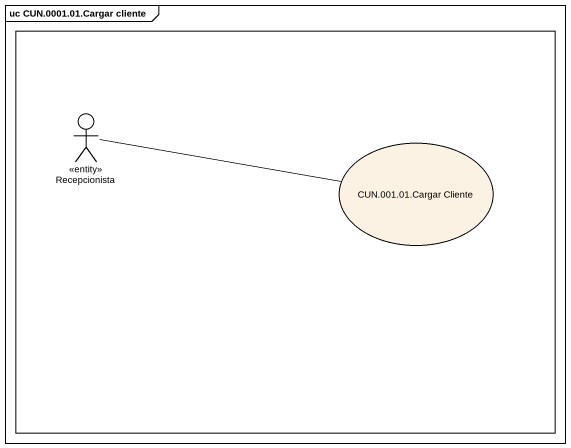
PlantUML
@startuml
mainframe uc CUN.0001.01.Cargar cliente
rectangle " " as rectangle1 {
  actor Recepcionista <<entity>>
  usecase "CUN.001.01.Cargar Cliente" as CUN_001_01_Cargar_Cliente
}
Recepcionista -right- CUN_001_01_Cargar_Cliente
@enduml
